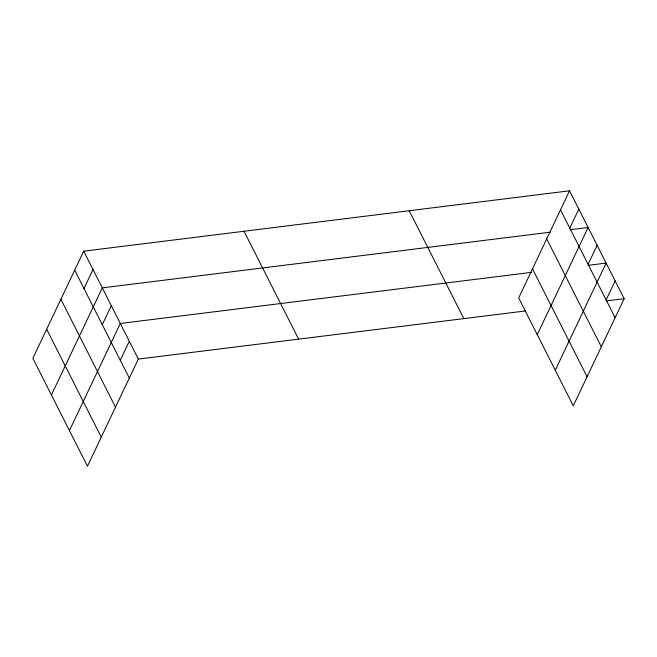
<?xml version="1.0" encoding="UTF-8"?>
<svg xmlns="http://www.w3.org/2000/svg" width="657" height="657" viewBox="0 0 657 657"><rect width="100%" height="100%" fill="white"/><g stroke="black" fill="none" stroke-linecap="round" stroke-linejoin="round"><path stroke-width="0.99" d="M83.718 251.179L32.85 358.303L87.455 466.191L138.323 359.067L83.718 251.179L569.545 190.809L624.15 298.697L573.282 405.821L518.677 297.933L569.545 190.809M83.973 288.522L92.998 269.526M51.418 394.988L102.278 287.865L550.27 232.192M102.27 324.665L111.296 305.669M69.437 430.59L120.305 323.466L531.447 272.376M120.288 360.266L129.314 341.27M569.8 228.151L578.825 209.148M537.245 334.61L588.105 227.494L570.186 229.72M588.097 264.295L597.123 245.291M555.264 370.211L606.132 263.096L588.204 265.321M606.115 299.896L615.141 280.892M138.323 359.067L525.567 310.95M606.222 300.922L624.15 298.697M560.52 209.813L615.124 317.701M546.714 238.893L601.319 346.773M532.482 268.853L587.095 376.74M409.221 210.733L463.826 318.62M244.034 231.256L298.648 339.143M74.693 270.183L129.298 378.071M60.887 299.264L115.492 407.151M46.655 329.223L101.268 437.11"/></g></svg>
